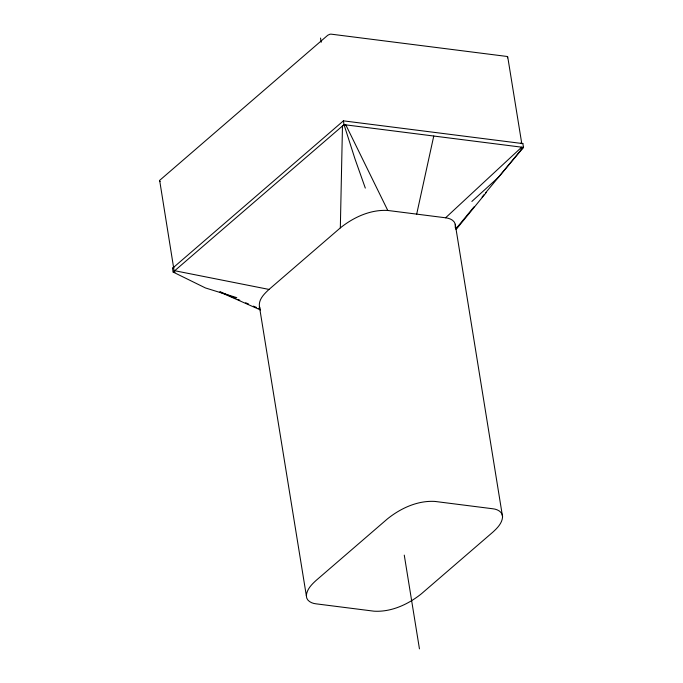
<?xml version="1.0" encoding="UTF-8"?>
<svg xmlns="http://www.w3.org/2000/svg" width="683" height="683" viewBox="0 0 683 683"><rect width="100%" height="100%" fill="white"/><g stroke="black" fill="none" stroke-linecap="round" stroke-linejoin="round"><path stroke-width="1.02" d="M340.33 227.9L342.473 125.996L344.497 125.04A2.459 1.042 -9.2 0 1 345.82 124.904L387.773 210.458L445.598 217.792C449.534 218.253 454.212 219.994 455.262 224.263L502.577 516.877C502.15 523.255 497.241 528.155 492.767 532.219L421.454 593.749C408.212 604.378 391.299 612.216 374.011 611.183L316.186 603.849C311.747 603.473 306.274 600.886 306.343 595.73L259.395 306.411C258.498 299.385 264.295 293.784 269.017 289.43L340.33 227.9C353.581 217.271 370.493 209.433 387.773 210.458M306.343 595.73C306.761 589.352 311.67 584.46 316.144 580.396L387.457 518.867C400.708 508.237 417.62 500.4 434.9 501.424L492.725 508.758C497.173 509.134 502.637 511.729 502.577 516.877M455.271 227.687L455.262 224.263M416.69 214.129L433.765 136.028M522.213 148.484L522.367 147.596A2.459 1.042 -9.2 0 0 521.658 147.195L445.598 217.792M456.218 229.326L486.185 192.623M455.774 228.976L474.002 206.872M482.104 197.046L484.136 194.595M485.485 192.956L522.094 148.621M507.392 57.867L507.665 56.843A2.459 1.042 -9.2 0 0 506.965 56.45L331.127 34.15A2.459 1.042 -9.2 0 0 329.795 34.287L327.772 35.243L159.651 180.38L174.293 271.894A2.442 1.042 -9.2 0 0 174.993 272.295L173.149 272.082L172.534 268.282L174.114 266.891M471.859 201.451L498.581 177.162L523.502 147.408L522.888 143.609L520.873 143.02M172.534 268.282L343.412 120.848L522.888 143.609M521.086 149.492L523.502 147.408L344.027 124.648L173.149 272.082L205.472 287.961L236.796 297.66M269.017 289.43L174.728 270.724L174.199 271.663M220.285 291.786L235.891 298.539M237.846 299.376L239.793 300.221M245.649 302.757L248.578 304.02M253.453 306.129L256.381 307.401M258.336 308.246L260.283 309.083M219.704 291.983L260.53 309.98M159.532 181.029L159.591 181.14A2.442 1.042 -9.2 0 0 160.112 181.482M259.395 306.411L259.933 307.905M365.311 188.09L354.998 158.951L344.027 124.648L343.412 120.848M521.795 143.703L507.734 56.954M320.523 38.052L321.198 42.261M404.268 555.125L419.447 648.85"/></g></svg>
